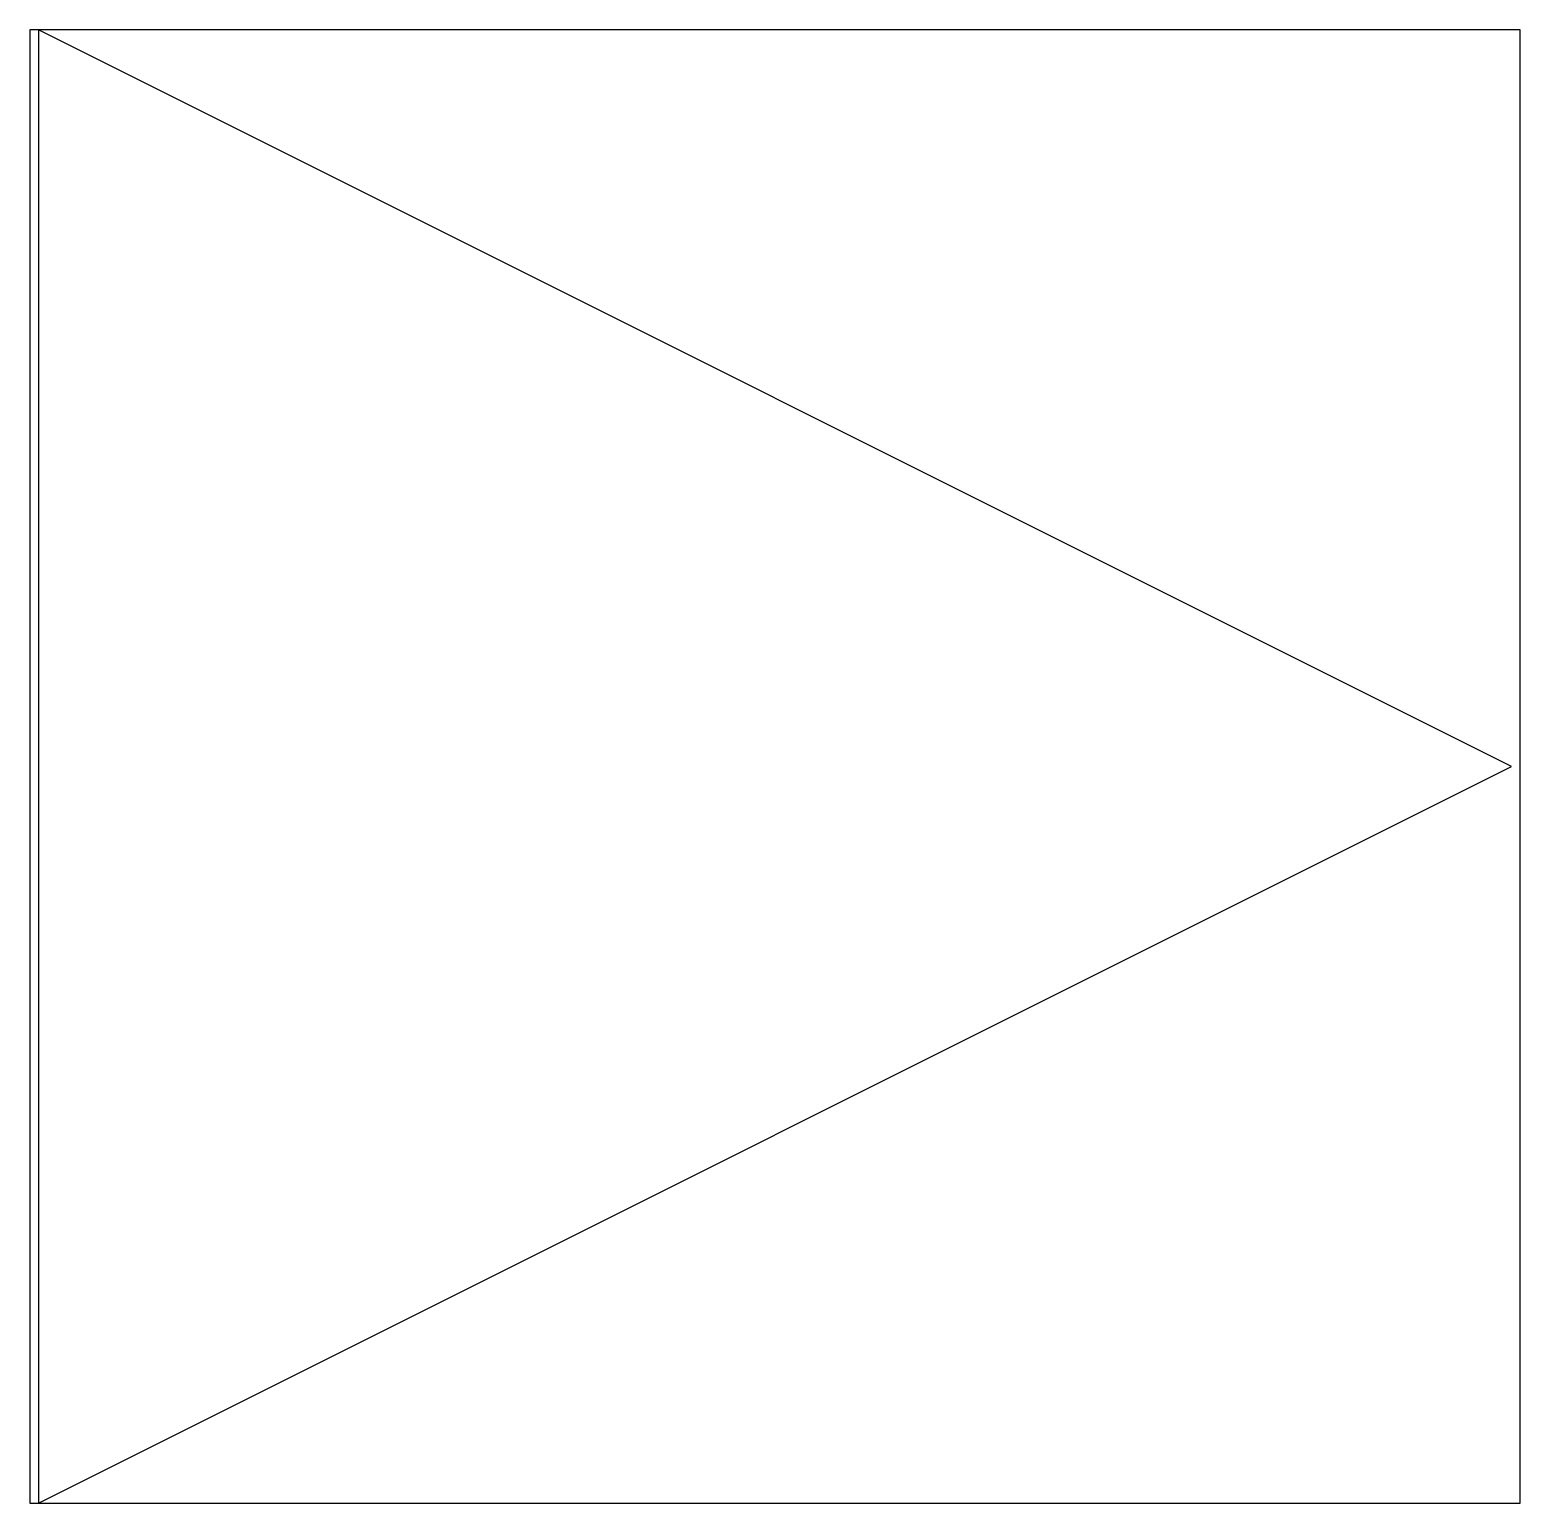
# Model space of a CAD drawing. Extents: x -746 to 488, y -593 to 626.
import ezdxf

# ---------------------------------------------------------------- set-up
doc = ezdxf.new("R2010")
doc.units = 0
doc.layers.get('0').update_dxf_attribs({"linetype": 'CONTINUOUS'})

msp = doc.modelspace()

# ---------------------------------------------------------------- linework, layer by layer
for p, q in [((-745.7, 626.4), (-745.7, -592.8)), ((-738.6, 626.4), (-745.7, 626.4)), ((480.6, 16.8), (-738.6, 626.4)), ((-738.6, 626.4), (-738.6, -592.8)), ((487.7, 626.4), (-738.6, 626.4)), ((487.7, -592.8), (487.7, 626.4)), ((-738.6, -592.8), (480.6, 16.8)), ((-745.7, -592.8), (-738.6, -592.8)), ((-738.6, -592.8), (487.7, -592.8))]:
    msp.add_line(p, q)

doc.saveas('drawing.dxf')
